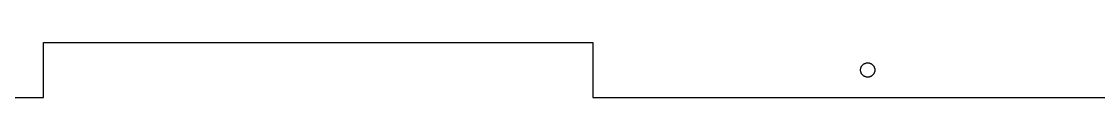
# Model space of a CAD drawing. Extents: x 0 to 997, y 13 to 1900.
# Drawn here: x 241.3 to 482.6, y 1050 to 1062.3 of the extents above; entities that cross this region are included whole.
import ezdxf

# ---------------------------------------------------------------- set-up
doc = ezdxf.new("R2010")
doc.units = 0
doc.layers.get('0').update_dxf_attribs({"linetype": 'CONTINUOUS'})

msp = doc.modelspace()

# ---------------------------------------------------------------- linework, layer by layer
for p, q in [((246.25, 1062.3), (369.375, 1062.3)), ((246.25, 1050), (246.25, 1062.3)), ((369.375, 1062.3), (369.375, 1050)), ((429.535, 1056.92), (429.587, 1057.01)), ((429.587, 1057.01), (429.643, 1057.09)), ((429.643, 1057.09), (429.705, 1057.17)), ((429.705, 1057.17), (429.771, 1057.25)), ((429.771, 1057.25), (429.842, 1057.32)), ((429.842, 1057.32), (429.918, 1057.38)), ((429.918, 1057.38), (429.997, 1057.44)), ((429.997, 1057.44), (430.08, 1057.5)), ((430.08, 1057.5), (430.167, 1057.55)), ((430.167, 1057.55), (430.256, 1057.6)), ((430.256, 1057.6), (430.349, 1057.64)), ((430.349, 1057.64), (430.443, 1057.67)), ((430.443, 1057.67), (430.54, 1057.7)), ((430.54, 1057.7), (430.638, 1057.72)), ((430.638, 1057.72), (430.737, 1057.74)), ((430.737, 1057.74), (430.837, 1057.75)), ((430.837, 1057.75), (430.938, 1057.75)), ((430.938, 1057.75), (431.038, 1057.75)), ((431.038, 1057.75), (431.138, 1057.74)), ((431.138, 1057.74), (431.237, 1057.72)), ((431.237, 1057.72), (431.335, 1057.7)), ((431.335, 1057.7), (431.432, 1057.67)), ((431.432, 1057.67), (431.526, 1057.64)), ((431.526, 1057.64), (431.619, 1057.6)), ((431.619, 1057.6), (431.708, 1057.55)), ((431.708, 1057.55), (431.795, 1057.5)), ((431.795, 1057.5), (431.878, 1057.44)), ((431.878, 1057.44), (431.957, 1057.38)), ((431.957, 1057.38), (432.033, 1057.32)), ((432.033, 1057.32), (432.104, 1057.25)), ((432.104, 1057.25), (432.17, 1057.17)), ((432.17, 1057.17), (432.232, 1057.09)), ((432.232, 1057.09), (432.288, 1057.01)), ((432.288, 1057.01), (432.34, 1056.92)), ((429.338, 1056.15), (429.341, 1056.25)), ((429.341, 1056.05), (429.338, 1056.15)), ((429.341, 1056.25), (429.35, 1056.35)), ((429.35, 1055.95), (429.341, 1056.05)), ((429.35, 1056.35), (429.366, 1056.45)), ((429.366, 1055.85), (429.35, 1055.95)), ((429.366, 1056.45), (429.388, 1056.55)), ((429.388, 1055.75), (429.366, 1055.85)), ((429.388, 1056.55), (429.416, 1056.64)), ((429.416, 1055.66), (429.388, 1055.75)), ((429.416, 1056.64), (429.45, 1056.74)), ((429.45, 1055.56), (429.416, 1055.66)), ((429.45, 1056.74), (429.49, 1056.83)), ((429.49, 1055.47), (429.45, 1055.56)), ((429.49, 1056.83), (429.535, 1056.92)), ((429.535, 1055.38), (429.49, 1055.47)), ((429.587, 1055.29), (429.535, 1055.38)), ((429.643, 1055.21), (429.587, 1055.29)), ((429.705, 1055.13), (429.643, 1055.21)), ((429.771, 1055.05), (429.705, 1055.13)), ((429.842, 1054.98), (429.771, 1055.05)), ((429.918, 1054.92), (429.842, 1054.98)), ((429.997, 1054.86), (429.918, 1054.92)), ((430.08, 1054.8), (429.997, 1054.86)), ((430.167, 1054.75), (430.08, 1054.8)), ((430.256, 1054.7), (430.167, 1054.75)), ((430.349, 1054.66), (430.256, 1054.7)), ((430.443, 1054.63), (430.349, 1054.66)), ((430.54, 1054.6), (430.443, 1054.63)), ((430.638, 1054.58), (430.54, 1054.6)), ((431.335, 1054.6), (431.237, 1054.58)), ((431.432, 1054.63), (431.335, 1054.6)), ((431.526, 1054.66), (431.432, 1054.63)), ((431.619, 1054.7), (431.526, 1054.66)), ((431.708, 1054.75), (431.619, 1054.7)), ((431.795, 1054.8), (431.708, 1054.75)), ((431.878, 1054.86), (431.795, 1054.8)), ((431.957, 1054.92), (431.878, 1054.86)), ((432.033, 1054.98), (431.957, 1054.92)), ((432.104, 1055.05), (432.033, 1054.98)), ((432.17, 1055.13), (432.104, 1055.05)), ((432.232, 1055.21), (432.17, 1055.13)), ((432.288, 1055.29), (432.232, 1055.21)), ((432.34, 1055.38), (432.288, 1055.29)), ((432.34, 1056.92), (432.385, 1056.83)), ((432.385, 1055.47), (432.34, 1055.38)), ((432.385, 1056.83), (432.425, 1056.74)), ((432.425, 1055.56), (432.385, 1055.47)), ((432.425, 1056.74), (432.459, 1056.64)), ((432.459, 1055.66), (432.425, 1055.56)), ((432.459, 1056.64), (432.487, 1056.55)), ((432.487, 1055.75), (432.459, 1055.66)), ((432.487, 1056.55), (432.509, 1056.45)), ((432.509, 1055.85), (432.487, 1055.75)), ((432.509, 1056.45), (432.525, 1056.35)), ((432.525, 1055.95), (432.509, 1055.85)), ((432.525, 1056.35), (432.534, 1056.25)), ((432.534, 1056.05), (432.525, 1055.95)), ((432.534, 1056.25), (432.537, 1056.15)), ((432.537, 1056.15), (432.534, 1056.05)), ((430.737, 1054.56), (430.638, 1054.58)), ((430.837, 1054.55), (430.737, 1054.56)), ((430.938, 1054.55), (430.837, 1054.55)), ((431.038, 1054.55), (430.938, 1054.55)), ((431.138, 1054.56), (431.038, 1054.55)), ((431.237, 1054.58), (431.138, 1054.56)), ((123.125, 1050), (246.25, 1050)), ((369.375, 1050), (492.5, 1050))]:
    msp.add_line(p, q)

doc.saveas('drawing.dxf')
